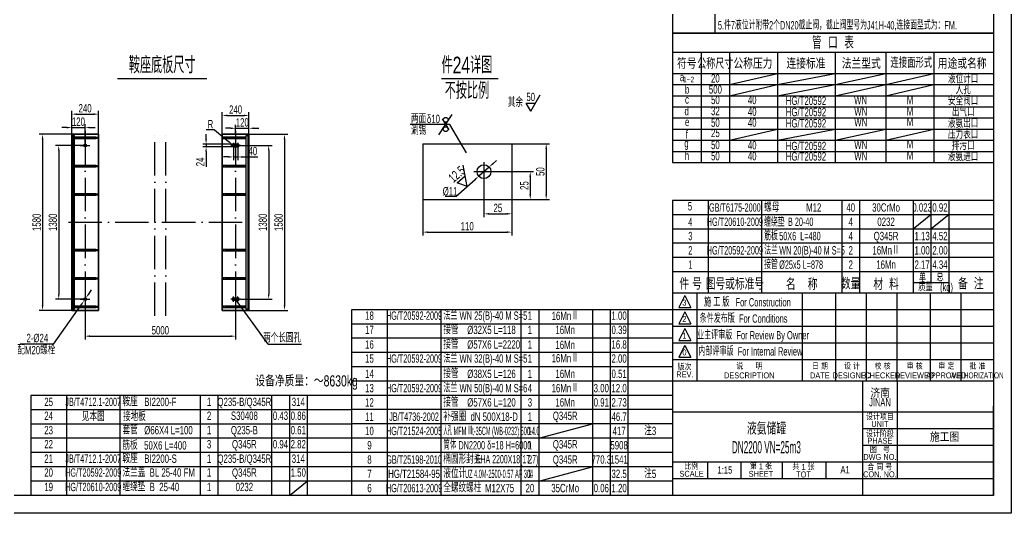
# Model space of a CAD drawing. Extents: x -1062 to 12378, y -236 to 9268.
# Drawn here: x 3479 to 12378, y -236 to 4191 of the extents above; entities that cross this region are included whole.
import ezdxf
from ezdxf.enums import TextEntityAlignment as Align

# ---------------------------------------------------------------- set-up
doc = ezdxf.new("R2010")
doc.units = 0
doc.header["$LTSCALE"] = 15
for name, pattern in [('CENTER', [50.8, 31.75, -6.35, 6.35, -6.35]), ('DASHDOT-M', [36, 30, -3, 0, -3]), ('DASHDOT-S', [14, 10, -2, 0, -2])]:
    doc.linetypes.add(name, pattern=pattern)
doc.layers.get('0').update_dxf_attribs({"linetype": 'CONTINUOUS'})
doc.layers.get('DEFPOINTS').update_dxf_attribs({"linetype": 'CONTINUOUS'})
for name, color, linetype in [('CDR_DWG1', 4, 'CONTINUOUS'), ('CDR_DWG3', 1, 'DASHDOT-M'), ('图框层', 7, 'CONTINUOUS'), ('文字层', 7, 'CONTINUOUS'), ('标注层', 7, 'CONTINUOUS'), ('点划线', 1, 'CENTER'), ('粗实线', 4, 'CONTINUOUS'), ('细实线', 7, 'CONTINUOUS')]:
    doc.layers.add(name, color=color, linetype=linetype)
doc.styles.add('HZ', font='ssimplex.shx', dxfattribs={"width": 0.7, "height": 75, "bigfont": 'HZ.shx'})
doc.dimstyles.get("Standard").update_dxf_attribs({"dimtxt": 2, "dimasz": 3, "dimexe": 2, "dimexo": 2, "dimtad": 1, "dimdec": 4, "dimrnd": 1, "dimdsep": 46, "dimlunit": 6, "dimtxsty": 'Standard', "dimcen": 2.5, "dimadec": 0, "dimazin": 0, "dimtfac": 1, "dimtdec": 4, "dimtmove": 0, "dimatfit": 3, "dimfxl": 0, "dimtolj": 1, "dimtzin": 0, "dimarcsym": 0})

# ---------------------------------------------------------------- blocks, each defined once
blk = doc.blocks.new('*D58')
at = {"color": 0, "lineweight": -2}
for p, q in [((4052.7, 3063.6), (3798.3, 3063.6)), ((3828.3, 3018.6), (3828.3, 1728.6)), ((4052.7, 1683.6), (3798.3, 1683.6))]:
    blk.add_line(p, q, dxfattribs=at)
at = {"color": 0}
for points in [[(3820.8, 3018.6), (3835.8, 3018.6), (3828.3, 3063.6)], [(3820.8, 1728.6), (3835.8, 1728.6), (3828.3, 1683.6)]]:
    blk.add_solid(points, dxfattribs=at)
at = {"layer": 'DEFPOINTS', "color": 0}
for p in [(4052.7, 3063.6), (3828.3, 1683.6), (4052.7, 1683.6)]:
    blk.add_point(p, dxfattribs=at)
at = {"color": 0, "insert": (3775.8, 2373.6), "char_height": 75, "attachment_point": 5, "rotation": 90, "style": 'HZ'}
blk.add_mtext('\\A1;1380', dxfattribs=at)
blk = doc.blocks.new('*D59')
at = {"color": 0, "lineweight": -2}
for p, q in [((3944.7, 3163.6), (3652.8, 3163.6)), ((3682.8, 3118.6), (3682.8, 1628.6)), ((3944.7, 1583.6), (3652.8, 1583.6))]:
    blk.add_line(p, q, dxfattribs=at)
at = {"color": 0}
for points in [[(3675.3, 3118.6), (3690.3, 3118.6), (3682.8, 3163.6)], [(3675.3, 1628.6), (3690.3, 1628.6), (3682.8, 1583.6)]]:
    blk.add_solid(points, dxfattribs=at)
at = {"layer": 'DEFPOINTS', "color": 0}
for p in [(3944.7, 3163.6), (3682.8, 1583.6), (3944.7, 1583.6)]:
    blk.add_point(p, dxfattribs=at)
at = {"color": 0, "insert": (3630.3, 2373.6), "char_height": 75, "attachment_point": 5, "rotation": 90, "style": 'HZ'}
blk.add_mtext('\\A1;1580', dxfattribs=at)
blk = doc.blocks.new('*D60')
at = {"color": 0, "lineweight": -2}
for p, q in [((3899.7, 3223.8), (3854.7, 3223.8)), ((3944.7, 3163.6), (3944.7, 3253.8)), ((3944.7, 3223.8), (4064.7, 3223.8)), ((4064.7, 3063.6), (4064.7, 3253.8)), ((4109.7, 3223.8), (4154.7, 3223.8))]:
    blk.add_line(p, q, dxfattribs=at)
at = {"color": 0}
for points in [[(3899.7, 3231.3), (3899.7, 3216.3), (3944.7, 3223.8)], [(4109.7, 3231.3), (4109.7, 3216.3), (4064.7, 3223.8)]]:
    blk.add_solid(points, dxfattribs=at)
at = {"layer": 'DEFPOINTS', "color": 0}
for p in [(4064.7, 3223.8), (3944.7, 3163.6), (4064.7, 3063.6)]:
    blk.add_point(p, dxfattribs=at)
at = {"color": 0, "insert": (4004.7, 3276.3), "char_height": 75, "attachment_point": 5, "style": 'HZ'}
blk.add_mtext('\\A1;120', dxfattribs=at)
blk = doc.blocks.new('*D61')
at = {"color": 0, "lineweight": -2}
for p, q in [((3944.7, 3163.6), (3944.7, 3374.4)), ((3989.7, 3344.4), (4139.7, 3344.4)), ((4184.7, 3163.6), (4184.7, 3374.4))]:
    blk.add_line(p, q, dxfattribs=at)
at = {"color": 0}
for points in [[(3989.7, 3351.9), (3989.7, 3336.9), (3944.7, 3344.4)], [(4139.7, 3351.9), (4139.7, 3336.9), (4184.7, 3344.4)]]:
    blk.add_solid(points, dxfattribs=at)
at = {"layer": 'DEFPOINTS', "color": 0}
for p in [(4184.7, 3344.4), (3944.7, 3163.6), (4184.7, 3163.6)]:
    blk.add_point(p, dxfattribs=at)
at = {"color": 0, "insert": (4064.7, 3396.9), "char_height": 75, "attachment_point": 5, "style": 'HZ'}
blk.add_mtext('\\A1;240', dxfattribs=at)
blk = doc.blocks.new('*D62')
at = {"color": 0, "lineweight": -2}
for p, q in [((5150.8, 3120.6), (5150.8, 3165.6)), ((5395.7, 3075.6), (5120.8, 3075.6)), ((5395.7, 3051.6), (5120.8, 3051.6)), ((5150.8, 3075.6), (5150.8, 3051.6)), ((5150.8, 3006.6), (5150.8, 2870.3))]:
    blk.add_line(p, q, dxfattribs=at)
at = {"color": 0}
for points in [[(5143.3, 3120.6), (5158.3, 3120.6), (5150.8, 3075.6)], [(5143.3, 3006.6), (5158.3, 3006.6), (5150.8, 3051.6)]]:
    blk.add_solid(points, dxfattribs=at)
at = {"layer": 'DEFPOINTS', "color": 0}
for p in [(5150.8, 3051.6), (5395.7, 3075.6), (5395.7, 3051.6)]:
    blk.add_point(p, dxfattribs=at)
at = {"color": 0, "insert": (5098.3, 2915.9), "char_height": 75, "attachment_point": 5, "rotation": 90, "style": 'HZ'}
blk.add_mtext('\\A1;24', dxfattribs=at)
blk = doc.blocks.new('*D63')
at = {"color": 0, "lineweight": -2}
for p, q in [((5459.7, 3063.6), (5742.7, 3063.6)), ((5712.7, 3018.6), (5712.7, 1728.6)), ((5459.7, 1683.6), (5742.7, 1683.6))]:
    blk.add_line(p, q, dxfattribs=at)
at = {"color": 0}
for points in [[(5705.2, 3018.6), (5720.2, 3018.6), (5712.7, 3063.6)], [(5705.2, 1728.6), (5720.2, 1728.6), (5712.7, 1683.6)]]:
    blk.add_solid(points, dxfattribs=at)
at = {"layer": 'DEFPOINTS', "color": 0}
for p in [(5459.7, 3063.6), (5459.7, 1683.6), (5712.7, 1683.6)]:
    blk.add_point(p, dxfattribs=at)
at = {"color": 0, "insert": (5660.2, 2373.6), "char_height": 75, "attachment_point": 5, "rotation": 90, "style": 'HZ'}
blk.add_mtext('\\A1;1380', dxfattribs=at)
blk = doc.blocks.new('*D64')
at = {"color": 0, "lineweight": -2}
for p, q in [((5535.7, 3163.6), (5884.5, 3163.6)), ((5854.5, 3118.6), (5854.5, 1628.6)), ((5535.7, 1583.6), (5884.5, 1583.6))]:
    blk.add_line(p, q, dxfattribs=at)
at = {"color": 0}
for points in [[(5847, 3118.6), (5862, 3118.6), (5854.5, 3163.6)], [(5847, 1628.6), (5862, 1628.6), (5854.5, 1583.6)]]:
    blk.add_solid(points, dxfattribs=at)
at = {"layer": 'DEFPOINTS', "color": 0}
for p in [(5535.7, 3163.6), (5535.7, 1583.6), (5854.5, 1583.6)]:
    blk.add_point(p, dxfattribs=at)
at = {"color": 0, "insert": (5802, 2373.6), "char_height": 75, "attachment_point": 5, "rotation": 90, "style": 'HZ'}
blk.add_mtext('\\A1;1580', dxfattribs=at)
blk = doc.blocks.new('*D65')
at = {"color": 0, "lineweight": -2}
for p, q in [((4064.7, 1683.6), (4064.7, 1321.9)), ((5415.7, 1683.6), (5415.7, 1321.9)), ((4109.7, 1351.9), (5370.7, 1351.9))]:
    blk.add_line(p, q, dxfattribs=at)
at = {"color": 0}
for points in [[(4109.7, 1359.4), (4109.7, 1344.4), (4064.7, 1351.9)], [(5370.7, 1359.4), (5370.7, 1344.4), (5415.7, 1351.9)]]:
    blk.add_solid(points, dxfattribs=at)
at = {"layer": 'DEFPOINTS', "color": 0}
for p in [(4064.7, 1683.6), (5415.7, 1683.6), (5415.7, 1351.9)]:
    blk.add_point(p, dxfattribs=at)
at = {"color": 0, "insert": (4740.2, 1404.4), "char_height": 75, "attachment_point": 5, "style": 'HZ'}
blk.add_mtext('\\A1;5000', dxfattribs=at)
blk = doc.blocks.new('*D66')
at = {"color": 0, "lineweight": -2}
for p, q in [((5395.7, 3039.6), (5395.7, 2930.1)), ((5435.7, 3039.6), (5435.7, 2930.1)), ((5350.7, 2960.1), (5305.7, 2960.1)), ((5395.7, 2960.1), (5435.7, 2960.1)), ((5480.7, 2960.1), (5615.2, 2960.1))]:
    blk.add_line(p, q, dxfattribs=at)
at = {"color": 0}
for points in [[(5350.7, 2967.6), (5350.7, 2952.6), (5395.7, 2960.1)], [(5480.7, 2967.6), (5480.7, 2952.6), (5435.7, 2960.1)]]:
    blk.add_solid(points, dxfattribs=at)
at = {"layer": 'DEFPOINTS', "color": 0}
for p in [(5395.7, 3039.6), (5435.7, 3039.6), (5435.7, 2960.1)]:
    blk.add_point(p, dxfattribs=at)
at = {"color": 0, "insert": (5570.4, 3012.6), "char_height": 75, "attachment_point": 5, "style": 'HZ'}
blk.add_mtext('\\A1;40', dxfattribs=at)
blk = doc.blocks.new('*D67')
at = {"color": 0, "lineweight": -2}
for p, q in [((5370.7, 3217.4), (5325.7, 3217.4)), ((5415.7, 3163.6), (5415.7, 3247.4)), ((5415.7, 3217.4), (5535.7, 3217.4)), ((5535.7, 3163.6), (5535.7, 3247.4)), ((5580.7, 3217.4), (5625.7, 3217.4))]:
    blk.add_line(p, q, dxfattribs=at)
at = {"color": 0}
for points in [[(5370.7, 3224.9), (5370.7, 3209.9), (5415.7, 3217.4)], [(5580.7, 3224.9), (5580.7, 3209.9), (5535.7, 3217.4)]]:
    blk.add_solid(points, dxfattribs=at)
at = {"layer": 'DEFPOINTS', "color": 0}
for p in [(5535.7, 3217.4), (5415.7, 3163.6), (5535.7, 3163.6)]:
    blk.add_point(p, dxfattribs=at)
at = {"color": 0, "insert": (5475.7, 3269.9), "char_height": 75, "attachment_point": 5, "style": 'HZ'}
blk.add_mtext('\\A1;120', dxfattribs=at)
blk = doc.blocks.new('*D68')
at = {"color": 0, "lineweight": -2}
for p, q in [((5295.7, 3163.6), (5295.7, 3362.5)), ((5340.7, 3332.5), (5490.7, 3332.5)), ((5535.7, 3163.6), (5535.7, 3362.5))]:
    blk.add_line(p, q, dxfattribs=at)
at = {"color": 0}
for points in [[(5340.7, 3340), (5340.7, 3325), (5295.7, 3332.5)], [(5490.7, 3340), (5490.7, 3325), (5535.7, 3332.5)]]:
    blk.add_solid(points, dxfattribs=at)
at = {"layer": 'DEFPOINTS', "color": 0}
for p in [(5535.7, 3332.5), (5295.7, 3163.6), (5535.7, 3163.6)]:
    blk.add_point(p, dxfattribs=at)
at = {"color": 0, "insert": (5415.7, 3385), "char_height": 75, "attachment_point": 5, "style": 'HZ'}
blk.add_mtext('\\A1;240', dxfattribs=at)
blk = doc.blocks.new('*D69')
at = {"color": 0, "lineweight": -2}
for p, q in [((7645.1, 2747.5), (7645.1, 2419.9)), ((7895.1, 2578.5), (7895.1, 2419.9)), ((7690.1, 2449.9), (7850.1, 2449.9))]:
    blk.add_line(p, q, dxfattribs=at)
at = {"color": 0}
for points in [[(7690.1, 2457.4), (7690.1, 2442.4), (7645.1, 2449.9)], [(7850.1, 2457.4), (7850.1, 2442.4), (7895.1, 2449.9)]]:
    blk.add_solid(points, dxfattribs=at)
at = {"layer": 'DEFPOINTS', "color": 0}
for p in [(7645.1, 2747.5), (7895.1, 2578.5), (7895.1, 2449.9)]:
    blk.add_point(p, dxfattribs=at)
at = {"color": 0, "insert": (7770.1, 2502.4), "char_height": 75, "attachment_point": 5, "style": 'HZ'}
blk.add_mtext('\\A1;25', dxfattribs=at)
blk = doc.blocks.new('*D70')
at = {"color": 0, "lineweight": -2}
for p, q in [((7737.4, 2828.5), (8090.4, 2828.5)), ((8060.4, 2783.5), (8060.4, 2623.5)), ((7895.1, 2578.5), (8090.4, 2578.5))]:
    blk.add_line(p, q, dxfattribs=at)
at = {"color": 0}
for points in [[(8052.9, 2783.5), (8067.9, 2783.5), (8060.4, 2828.5)], [(8052.9, 2623.5), (8067.9, 2623.5), (8060.4, 2578.5)]]:
    blk.add_solid(points, dxfattribs=at)
at = {"layer": 'DEFPOINTS', "color": 0}
for p in [(7737.4, 2828.5), (7895.1, 2578.5), (8060.4, 2578.5)]:
    blk.add_point(p, dxfattribs=at)
at = {"color": 0, "insert": (8007.9, 2703.5), "char_height": 75, "attachment_point": 5, "rotation": 90, "style": 'HZ'}
blk.add_mtext('\\A1;25', dxfattribs=at)
blk = doc.blocks.new('*D71')
at = {"color": 0, "lineweight": -2}
for p, q in [((7895.1, 3078.5), (8233.9, 3078.5)), ((8203.9, 3033.5), (8203.9, 2623.5)), ((7895.1, 2578.5), (8233.9, 2578.5))]:
    blk.add_line(p, q, dxfattribs=at)
at = {"color": 0}
for points in [[(8196.4, 3033.5), (8211.4, 3033.5), (8203.9, 3078.5)], [(8196.4, 2623.5), (8211.4, 2623.5), (8203.9, 2578.5)]]:
    blk.add_solid(points, dxfattribs=at)
at = {"layer": 'DEFPOINTS', "color": 0}
for p in [(7895.1, 3078.5), (7895.1, 2578.5), (8203.9, 2578.5)]:
    blk.add_point(p, dxfattribs=at)
at = {"color": 0, "insert": (8151.4, 2828.5), "char_height": 75, "attachment_point": 5, "rotation": 90, "style": 'HZ'}
blk.add_mtext('\\A1;50', dxfattribs=at)
blk = doc.blocks.new('*D72')
at = {"color": 0, "lineweight": -2}
for p, q in [((7095.1, 2578.5), (7095.1, 2255.5)), ((7895.1, 2578.5), (7895.1, 2255.5)), ((7140.1, 2285.5), (7850.1, 2285.5))]:
    blk.add_line(p, q, dxfattribs=at)
at = {"color": 0}
for points in [[(7140.1, 2293), (7140.1, 2278), (7095.1, 2285.5)], [(7850.1, 2293), (7850.1, 2278), (7895.1, 2285.5)]]:
    blk.add_solid(points, dxfattribs=at)
at = {"layer": 'DEFPOINTS', "color": 0}
for p in [(7095.1, 2578.5), (7895.1, 2578.5), (7895.1, 2285.5)]:
    blk.add_point(p, dxfattribs=at)
at = {"color": 0, "insert": (7495.1, 2338), "char_height": 75, "attachment_point": 5, "style": 'HZ'}
blk.add_mtext('\\A1;110', dxfattribs=at)
blk = doc.blocks.new('粗糙度符号')
at = {"layer": '点划线', "color": 7, "linetype": 'Continuous'}
for p, q in [((0, 0), (5.77, 10)), ((0, 0), (-2.88, 4.98)), ((-2.88, 4.98), (2.88, 4.98))]:
    blk.add_line(p, q, dxfattribs=at)

msp = doc.modelspace()

# ---------------------------------------------------------------- linework, layer by layer
for p, q in [((4356.6, 3663.6), (5156.6, 3663.6)), ((7263.1, 3663.6), (7773, 3663.6)), ((9849.5, 3610), (10279, 3710)), ((10279, 3610), (10798.4, 3710)), ((10798.4, 3610), (11251.1, 3710)), ((11251.1, 3610), (11684, 3710)), ((9849.5, 3510), (10279, 3610)), ((10279, 3510), (10798.4, 3610)), ((10798.4, 3510), (11251.1, 3610)), ((11251.1, 3510), (11684, 3610)), ((7241.2, 3158.7), (7358.3, 3341.5)), ((7271.2, 3301.8), (7331, 3202.4)), ((5225.1, 3204.5), (5150.5, 3204.5)), ((5225.1, 3204.5), (5351.7, 3099.9)), ((7337.5, 3251.5), (6982.4, 3251.5)), ((7488, 2997.2), (7337.5, 3251.5)), ((9849.5, 3110), (10279, 3210)), ((10279, 3110), (10798.4, 3210)), ((10798.4, 3110), (11251.1, 3210)), ((11251.1, 3110), (11684, 3210)), ((5395.7, 3063.6), (5386.4, 3071.2)), ((7691.7, 2869.8), (7598.5, 2787.3)), ((7725.4, 2899.6), (7759.1, 2929.4)), ((7391.6, 2604.2), (7564.8, 2757.5)), ((7391.6, 2604.2), (7295.7, 2604.2)), ((11657.5, 2441.5), (11497.5, 2313.4)), ((11817.5, 2441.5), (11657.5, 2313.4)), ((4071.6, 1693.4), (4057.8, 1673.7)), ((4097.3, 1730.3), (4123.1, 1767.2)), ((9447.8, 1716.9), (9394.4, 1610.2)), ((9447.8, 1716.9), (9501.1, 1610.2)), ((3782.3, 1279.5), (4032, 1636.8)), ((5708.4, 1279.5), (5415.7, 1683.6)), ((9394.4, 1610.2), (9501.1, 1610.2)), ((9447.8, 1569.7), (9394.4, 1463.1)), ((9447.8, 1569.7), (9501.1, 1463.1)), ((9394.4, 1463.1), (9501.1, 1463.1)), ((9447.8, 1419.4), (9394.4, 1312.7)), ((9447.8, 1419.4), (9501.1, 1312.7)), ((3782.3, 1279.5), (3482.3, 1279.5)), ((5708.4, 1279.5), (6008.4, 1279.5)), ((9394.4, 1312.7), (9501.1, 1312.7)), ((9447.8, 1269.5), (9394.4, 1162.8)), ((9447.8, 1269.5), (9501.1, 1162.8)), ((9394.4, 1162.8), (9501.1, 1162.8)), ((8137.7, 436.2), (8618.2, 564.3)), ((8137.5, 51.7), (8617.5, 179.9)), ((5898.3, -76.4), (6057.5, 51.6))]:
    msp.add_line(p, q)
msp.add_lwpolyline([(-1062.5, -236.4), (-1062.5, 9267.6), (12377.5, 9267.6), (12377.5, -236.4)], close=True)
at = {"color": 4}
msp.add_lwpolyline([(-662.5, -76.4), (-662.5, 9107.6), (12217.5, 9107.6), (12217.5, -76.4)], close=True, dxfattribs=at)
for centre in [(7301.2, 3293.6), (7301.2, 3209.4)]:
    msp.add_circle(centre, 21.8)
for points in [[(5356.5, 3105.7), (5347, 3094.1), (5386.4, 3071.2)], [(7720.4, 2905.2), (7730.4, 2894), (7691.7, 2869.8)], [(7559.8, 2763.1), (7569.8, 2751.9), (7598.5, 2787.3)], [(4091.2, 1734.6), (4103.5, 1726), (4071.6, 1693.4)], [(4025.9, 1641.1), (4038.2, 1632.5), (4057.8, 1673.7)]]:
    msp.add_solid(points)
at = {"layer": 'CDR_DWG1'}
for p, q in [((4184.7, 3163.6), (3944.7, 3163.6)), ((3944.7, 3163.6), (4184.7, 3163.6)), ((3944.7, 3163.6), (3944.7, 1583.6)), ((3944.7, 1583.6), (3944.7, 3163.6)), ((3968.7, 3153.6), (3954.7, 3153.6)), ((3954.7, 3153.6), (3954.7, 1593.6)), ((3968.7, 1593.6), (3968.7, 3153.6)), ((3968.7, 3138.6), (4176.7, 3138.6)), ((4160.7, 3138.6), (3968.7, 3138.6)), ((4176.7, 3126.6), (3968.7, 3126.6)), ((3968.7, 3126.6), (4160.7, 3126.6)), ((4176.7, 3138.6), (4176.7, 3126.6)), ((4184.7, 1583.6), (4184.7, 3163.6)), ((4184.7, 3163.6), (4184.7, 1583.6)), ((5295.7, 3163.6), (5295.7, 1583.6)), ((5295.7, 1583.6), (5295.7, 3163.6)), ((5535.7, 3163.6), (5295.7, 3163.6)), ((5295.7, 3163.6), (5535.7, 3163.6)), ((5511.7, 3138.6), (5303.7, 3138.6)), ((5303.7, 3138.6), (5303.7, 3126.6)), ((5303.7, 3126.6), (5511.7, 3126.6)), ((5319.7, 3138.6), (5511.7, 3138.6)), ((5511.7, 3126.6), (5319.7, 3126.6)), ((5511.7, 1593.6), (5511.7, 3153.6)), ((5511.7, 3153.6), (5525.7, 3153.6)), ((5525.7, 3153.6), (5525.7, 1593.6)), ((5535.7, 1583.6), (5535.7, 3163.6)), ((5535.7, 3163.6), (5535.7, 1583.6)), ((5435.7, 3075.6), (5395.7, 3075.6)), ((5395.7, 3051.6), (5435.7, 3051.6)), ((7095.1, 3078.5), (7095.1, 2578.5)), ((7095.1, 3078.5), (7895.1, 3078.5)), ((7895.1, 3078.5), (7895.1, 2578.5)), ((3968.7, 2883.6), (4176.7, 2883.6)), ((4160.7, 2883.6), (3968.7, 2883.6)), ((4176.7, 2871.6), (3968.7, 2871.6)), ((3968.7, 2871.6), (4160.7, 2871.6)), ((4176.7, 2883.6), (4176.7, 2871.6)), ((5511.7, 2883.6), (5303.7, 2883.6)), ((5303.7, 2883.6), (5303.7, 2871.6)), ((5303.7, 2871.6), (5511.7, 2871.6)), ((5319.7, 2883.6), (5511.7, 2883.6)), ((5511.7, 2871.6), (5319.7, 2871.6)), ((3968.7, 2628.6), (4176.7, 2628.6)), ((4160.7, 2628.6), (3968.7, 2628.6)), ((4176.7, 2616.6), (3968.7, 2616.6)), ((3968.7, 2616.6), (4160.7, 2616.6)), ((4176.7, 2628.6), (4176.7, 2616.6)), ((5511.7, 2628.6), (5303.7, 2628.6)), ((5303.7, 2628.6), (5303.7, 2616.6)), ((5303.7, 2616.6), (5511.7, 2616.6)), ((5319.7, 2628.6), (5511.7, 2628.6)), ((5511.7, 2616.6), (5319.7, 2616.6)), ((7095.1, 2578.5), (7895.1, 2578.5)), ((3968.7, 2130.6), (4176.7, 2130.6)), ((4160.7, 2130.6), (3968.7, 2130.6)), ((4176.7, 2118.6), (3968.7, 2118.6)), ((3968.7, 2118.6), (4160.7, 2118.6)), ((4176.7, 2130.6), (4176.7, 2118.6)), ((5511.7, 2130.6), (5303.7, 2130.6)), ((5303.7, 2130.6), (5303.7, 2118.6)), ((5303.7, 2118.6), (5511.7, 2118.6)), ((5319.7, 2130.6), (5511.7, 2130.6)), ((5511.7, 2118.6), (5319.7, 2118.6)), ((3968.7, 1875.6), (4176.7, 1875.6)), ((4160.7, 1875.6), (3968.7, 1875.6)), ((4176.7, 1875.6), (4176.7, 1863.6)), ((5511.7, 1875.6), (5303.7, 1875.6)), ((5303.7, 1875.6), (5303.7, 1863.6)), ((5319.7, 1875.6), (5511.7, 1875.6)), ((4176.7, 1863.6), (3968.7, 1863.6)), ((3968.7, 1863.6), (4160.7, 1863.6)), ((5303.7, 1863.6), (5511.7, 1863.6)), ((5511.7, 1863.6), (5319.7, 1863.6)), ((5395.7, 1695.6), (5435.7, 1695.6)), ((3968.7, 1620.6), (4176.7, 1620.6)), ((4160.7, 1620.6), (3968.7, 1620.6)), ((4176.7, 1608.6), (3968.7, 1608.6)), ((3968.7, 1608.6), (4160.7, 1608.6)), ((4176.7, 1620.6), (4176.7, 1608.6)), ((5511.7, 1620.6), (5303.7, 1620.6)), ((5303.7, 1620.6), (5303.7, 1608.6)), ((5303.7, 1608.6), (5511.7, 1608.6)), ((5319.7, 1620.6), (5511.7, 1620.6)), ((5511.7, 1608.6), (5319.7, 1608.6)), ((5435.7, 1671.6), (5395.7, 1671.6)), ((3944.7, 1583.6), (4184.7, 1583.6)), ((4184.7, 1583.6), (3944.7, 1583.6)), ((3954.7, 1593.6), (3968.7, 1593.6)), ((5295.7, 1583.6), (5535.7, 1583.6)), ((5535.7, 1583.6), (5295.7, 1583.6)), ((5525.7, 1593.6), (5511.7, 1593.6))]:
    msp.add_line(p, q, dxfattribs=at)
for centre, radius in [((4064.7, 3063.6), 12), ((7645.1, 2828.5), 62.2), ((4064.7, 1683.6), 12)]:
    msp.add_circle(centre, radius, dxfattribs=at)
for centre, start, end in [((5395.7, 3063.6), 90, 270), ((5435.7, 3063.6), 270, 90), ((5395.7, 1683.6), 90, 270), ((5435.7, 1683.6), 270, 90)]:
    msp.add_arc(centre, 12, start, end, dxfattribs=at)
at = {"layer": 'CDR_DWG3', "linetype": 'DASHDOT-S', "ltscale": 2}
for p, q in [((4690.2, 1533.6), (4690.2, 3213.6)), ((4790.2, 1533.6), (4790.2, 3213.6)), ((4064.7, 3193.6), (4064.7, 1553.6)), ((5415.7, 3193.6), (5415.7, 1553.6)), ((4020.7, 3063.6), (4108.7, 3063.6)), ((5439.7, 3063.6), (5391.7, 3063.6)), ((5395.7, 3087.6), (5395.7, 3039.6)), ((5435.7, 3087.6), (5435.7, 3039.6)), ((7645.1, 2912.1), (7645.1, 2747.5)), ((7554.4, 2828.5), (7737.4, 2828.5)), ((3914.7, 2373.6), (5576, 2373.6)), ((5395.7, 1659.6), (5395.7, 1707.6)), ((5435.7, 1659.6), (5435.7, 1707.6))]:
    msp.add_line(p, q, dxfattribs=at)
at = {"layer": 'CDR_DWG3', "linetype": 'DASHDOT-S'}
for p, q in [((4040.7, 3063.6), (4088.7, 3063.6)), ((5371.7, 3063.6), (5459.7, 3063.6)), ((5459.7, 3063.6), (5371.7, 3063.6)), ((5391.7, 3063.6), (5439.7, 3063.6)), ((4040.7, 1683.6), (4088.7, 1683.6)), ((5459.7, 1683.6), (5371.7, 1683.6))]:
    msp.add_line(p, q, dxfattribs=at)
at = {"layer": 'CDR_DWG3', "linetype": 'DASHDOT-S', "ltscale": 5}
for p, q in [((4020.7, 1683.6), (4108.7, 1683.6)), ((5439.7, 1683.6), (5391.7, 1683.6))]:
    msp.add_line(p, q, dxfattribs=at)
at = {"layer": '图框层'}
for p, q in [((12217.5, 4071.4), (9337.5, 4071.4)), ((9337.5, 3710), (12217.5, 3710)), ((9337.5, 3610), (12217.5, 3610)), ((9337.5, 3510), (12217.5, 3510)), ((9337.5, 3410), (12217.5, 3410)), ((9337.5, 3310), (12217.5, 3310)), ((9337.5, 3210), (12217.5, 3210)), ((9337.5, 3110), (12217.5, 3110)), ((9337.5, 3010), (12217.5, 3010)), ((12217.5, 2185.2), (9337.5, 2185.2)), ((12217.5, 1587.6), (9337.5, 1587.6)), ((12217.5, 1438.3), (9337.5, 1438.3)), ((12217.5, 1288.9), (9337.5, 1288.9)), ((12217.5, 1139.6), (9337.5, 1139.6)), ((6457.5, 691.6), (3577.5, 691.6)), ((12217.5, 670.3), (9337.5, 670.3)), ((12217.5, 670.3), (11257.5, 670.3)), ((6457.5, 563.6), (3577.5, 563.6)), ((12217.5, 520.9), (11044.2, 520.9)), ((6457.5, 435.6), (3577.5, 435.6)), ((12217.5, 371.6), (11044.2, 371.6)), ((6457.5, 307.6), (3577.5, 307.6)), ((6457.5, 179.6), (3577.5, 179.6)), ((12217.5, 222.3), (9337.5, 222.3)), ((6457.5, 51.6), (3577.5, 51.6)), ((12217.5, 72.9), (9337.5, 72.9))]:
    msp.add_line(p, q, dxfattribs=at)
at = {"layer": '粗实线'}
for p, q in [((9337.5, 9107.6), (9337.5, 2910)), ((9718.4, 5309.6), (9718.4, 4071.4)), ((9337.5, 4071.4), (12217.5, 4071.4)), ((9337.5, 4071.4), (12217.5, 4071.4)), ((12217.5, 4071.4), (12217.5, 3902)), ((9337.5, 3902), (12217.5, 3902)), ((9593.5, 3902), (9593.5, 2910)), ((9849.5, 3902), (9849.5, 2910)), ((10279, 3902), (10279, 2910)), ((10798.4, 3902), (10798.4, 2910)), ((11251.1, 3902), (11251.1, 2910)), ((11684, 3902), (11684, 2910)), ((12217.5, 3902), (12217.5, 3710)), ((12217.5, 3710), (12217.5, 3582)), ((12217.5, 3582), (12217.5, 3454)), ((12217.5, 3454), (12217.5, 3326)), ((12217.5, 3326), (12217.5, 3198)), ((12217.5, 3198), (12217.5, 3070)), ((9337.5, 2910), (12217.5, 2910)), ((9337.5, 2569.6), (9337.5, -76.4)), ((12217.5, 2569.6), (9337.5, 2569.6)), ((9657.5, 2569.6), (9657.5, 1736.9)), ((10137.5, 2569.6), (10137.5, 1736.9)), ((10857.5, 2569.6), (10857.5, 1736.9)), ((11017.5, 2569.6), (11017.5, 1736.9)), ((11497.5, 2569.6), (11497.5, 1736.9)), ((11657.5, 2569.6), (11657.5, 1832.9)), ((11817.5, 2569.6), (11817.5, 1736.9)), ((12217.5, 2569.6), (12217.5, 2441.5)), ((12217.5, 2441.5), (12217.5, 2313.4)), ((12217.5, 2313.4), (12217.5, 2185.2)), ((12217.5, 2185.2), (12217.5, 2057.1)), ((12217.5, 2057.1), (12217.5, 1928.9)), ((12217.5, 1736.9), (9337.5, 1736.9)), ((9556.7, 1736.9), (9556.7, 947.6)), ((10505.5, 947.6), (10505.5, 1736.9)), ((10804.7, 947.6), (10804.7, 1736.9)), ((11078.7, 947.6), (11078.7, 1736.9)), ((11354.6, 947.6), (11354.6, 1736.9)), ((11653.9, 947.6), (11653.9, 1736.9)), ((11927.8, 947.6), (11927.8, 1736.9)), ((6457.5, 1588.9), (6457.5, -76.4)), ((9337.5, 1588.9), (6457.5, 1588.9)), ((6777.5, 1588.9), (6777.5, -76.4)), ((7257.5, 1588.9), (7257.5, -76.4)), ((7977.5, 1588.9), (7977.5, -76.4)), ((8137.7, 1588.9), (8137.7, -76.4)), ((8618.2, 1588.9), (8618.2, -76.4)), ((8778.3, 1588.9), (8778.3, -76.4)), ((8937.5, 1588.9), (8937.5, -76.4)), ((9337.5, 1076.9), (9337.5, 948.7)), ((9337.5, 948.7), (9337.5, 820.6)), ((12217.5, 947.6), (9337.5, 947.6)), ((11044.2, 947.6), (11044.2, -76.4)), ((11354.6, 947.6), (11354.6, 72.9)), ((3577.5, 819.6), (3577.5, -76.4)), ((6457.5, 819.6), (3577.5, 819.6)), ((3897.5, 819.6), (3897.5, -76.4)), ((4377.5, 819.6), (4377.5, -76.4)), ((5097.5, 819.6), (5097.5, -76.4)), ((5257.7, 819.6), (5257.7, -76.4)), ((5738.2, 819.6), (5738.2, -76.4)), ((5898.3, 819.6), (5898.3, -76.4)), ((6057.5, 819.6), (6057.5, -76.4)), ((9337.5, 820.6), (9337.5, 692.5)), ((12217.5, -76.4), (12217.5, 723.6)), ((9337.5, 692.5), (9337.5, 564.3)), ((9337.5, 564.3), (9337.5, 436.2)), ((9337.5, 436.2), (9337.5, 308)), ((9337.5, 308), (9337.5, 179.9)), ((9337.5, 179.9), (9337.5, 51.7)), ((9652.2, 222.3), (9652.2, 72.9)), ((9949.7, 222.3), (9949.7, 72.9)), ((10321.6, 222.3), (10321.6, 72.9)), ((10714.2, 222.3), (10714.2, 72.9)), ((9337.5, 51.7), (9337.5, -76.4)), ((12217.5, -76.4), (9337.5, -76.4))]:
    msp.add_line(p, q, dxfattribs=at)
at = {"layer": '粗实线', "ltscale": 7}
msp.add_line((12217.5, 1928.9), (12217.5, 1736.9), dxfattribs=at)
at = {"layer": '细实线'}
for p, q in [((12217.5, 2441.4), (9337.5, 2441.4)), ((12217.5, 2313.4), (9337.5, 2313.4)), ((12217.5, 2057.1), (9337.5, 2057.1)), ((12217.5, 1928.9), (9337.5, 1928.9)), ((11497.5, 1832.9), (11817.5, 1832.9)), ((9337.5, 1460.9), (6457.5, 1460.9)), ((9337.5, 1332.9), (6457.5, 1332.9)), ((9337.5, 1204.9), (6457.5, 1204.9)), ((9337.5, 1076.9), (6457.5, 1076.9)), ((9337.5, 948.7), (6457.5, 948.7)), ((9337.5, 820.6), (6457.5, 820.6)), ((9337.5, 692.5), (6457.5, 692.5)), ((9337.5, 564.3), (6457.5, 564.3)), ((9337.5, 436.2), (6457.5, 436.2)), ((9337.5, 308), (6457.5, 308)), ((9337.5, 179.9), (6457.5, 179.9)), ((9337.5, 51.7), (6457.5, 51.7))]:
    msp.add_line(p, q, dxfattribs=at)

# ---------------------------------------------------------------- block references
at = {"layer": '标注层', "xscale": 14.75805643768522, "yscale": 14.75805643768522, "zscale": 14.75805643768522}
msp.add_blockref('粗糙度符号', (8065.2, 3370.8), dxfattribs=at)
at = {"layer": '标注层', "xscale": 16.70035489204805, "yscale": 16.70035489204805, "zscale": 16.70035489204805, "rotation": 41.04112115370226}
msp.add_blockref('粗糙度符号', (7495.4, 2696.1), dxfattribs=at)

# ---------------------------------------------------------------- texts
at = {"attachment_point": 5, "style": 'HZ'}
for s, insert, char_height in [('鞍座底板尺寸', (4756.6, 3785.5), 150), ('件24详图', (7492.5, 3785.5), 150), ('a', (9422.8, 3677.3), 75), ('1~2', (9482.2, 3654.9), 50), ('20', (9722.4, 3665.2), 75), ('液位计口', (11946.7, 3659.5), 75), ('不按比例', (7492.5, 3555.9), 150), ('500', (9722.4, 3565.4), 75), ('人孔', (11946.7, 3560.7), 75), ('其余', (7927.3, 3447.3), 75), ('50', (9722.4, 3471.3), 75), ('40', (10052.7, 3471.3), 75), ('HG/T20592', (10535.6, 3464.1), 75), ('WN', (11025.8, 3470.3), 75), ('M', (11469.4, 3470.3), 75), ('安全阀口', (11946.7, 3461.5), 75), ('32', (9722.4, 3371.5), 75), ('40', (10052.7, 3366.2), 75), ('HG/T20592', (10535.6, 3363), 75), ('WN', (11027.5, 3368.6), 75), ('M', (11469.4, 3369), 75), ('出气口', (11946.7, 3362.3), 75), ('两面', (7058.5, 3301), 75), ('δ10', (7191.6, 3301), 75), ('50', (9722.4, 3267.9), 75), ('40', (10052.7, 3268.3), 75), ('HG/T20592', (10535.6, 3261.9), 75), ('WN', (11027.5, 3272.6), 75), ('M', (11469.4, 3276.1), 75), ('液氨出口', (11946.7, 3260), 75), ('R', (5189.6, 3254.5), 75), ('涮锡', (7058.5, 3196.8), 75), ('25', (9722.4, 3175.4), 75), ('压力表口', (11946.7, 3160.8), 75), ('50', (9722.4, 3067.5), 75), ('40', (10052.7, 3064.8), 75), ('HG/T20592', (10535.6, 3058.2), 75), ('WN', (11027.5, 3069.4), 75), ('M', (11469.4, 3074.5), 75), ('排污口', (11946.7, 3060), 75), ('50', (9722.4, 2967.2), 75), ('40', (10052.7, 2967), 75), ('HG/T20592', (10535.6, 2964.4), 75), ('WN', (11027.5, 2968.4), 75), ('M', (11469.4, 2973.2), 75), ('液氨进口', (11946.7, 2960.5), 75), ('%%c11', (7341, 2651.2), 75), ('2-%%c24', (3636, 1333.9), 75), ('两个长圆孔', (5832.9, 1333.9), 75), ('配M20螺栓', (3626.9, 1226), 75)]:
    msp.add_mtext(s, dxfattribs=dict(at, insert=insert, char_height=char_height))
at = {"layer": '图框层', "style": 'HZ', "width": 0.63}
msp.add_text('5.件7液位计附带2个DN20截止阀，截止阀型号为J41H-40,连接面型式为：FM.', height=75, dxfattribs=at).set_placement((9745.4, 4104.3))
at = {"layer": '图框层', "style": 'HZ'}
for s, height, width, p in [('管  口  表', 112, 0.7, (10777.5, 3930.3)), ('符号', 96, 0.7, (9465.5, 3751)), ('公称尺寸', 96, 0.65, (9721.5, 3751)), ('公称压力', 96, 0.7, (10059.5, 3751)), ('连接标准', 96, 0.7, (10535.1, 3751)), ('法兰型式', 96, 0.7, (11032, 3751)), ('连接面形式', 96, 0.6, (11481, 3759.6)), ('用途或名称', 96, 0.7, (11937.9, 3751)), ('b', 75, 0.7, (9468.6, 3528.3)), ('c', 75, 0.7, (9467.4, 3438.9)), ('d', 75, 0.7, (9464.4, 3333.1)), ('e', 75, 0.7, (9468.8, 3236.9)), ('f', 75, 0.7, (9466.2, 3124.6)), ('g', 75, 0.7, (9463.3, 3045.8)), ('h', 75, 0.7, (9467.2, 2933.8)), ('施 工 版   For Construction', 74.667, 0.65, (10010, 1618.8)), ('3', 53.3, 0.9, (9444.8, 1626.6)), ('2', 53.3, 0.9, (9444.8, 1479.5)), ('条件发布版  For Conditions', 74.667, 0.65, (9975.3, 1472.6)), ('1', 53.3, 0.9, (9444.8, 1329.1)), ('业主评审版  For Review By Owner', 74.667, 0.65, (10060.6, 1323.2)), ('内部评审版  For Internal Review', 74.667, 0.65, (10037.2, 1178.1)), ('0', 53.3, 0.9, (9444.8, 1179.2)), ('版次', 53.33, 0.9, (9446, 1046.8)), ('说      明', 53.33, 0.9, (10028, 1053.6)), ('日 期', 53.33, 0.9, (10661.7, 1053.6)), ('设 计', 53.33, 0.9, (10949, 1053.6)), ('校 核', 53.33, 0.9, (11222.9, 1053.6)), ('审 核', 53.33, 0.9, (11511.3, 1053.6)), ('审 定', 53.33, 0.9, (11796, 1053.6)), ('批 准', 53.33, 0.9, (12075, 1053.6)), ('REV.', 53.33, 0.9, (9448.6, 982.1)), ('DESCRIPTION', 53.333, 0.9, (10026.6, 973.2)), ('DATE', 53.33, 0.9, (10660.3, 973.2)), ('DESIGNED', 53.33, 0.9, (10947.5, 973.2)), ('CHECKED', 53.33, 0.9, (11221.4, 973.2)), ('REVIEWED', 53.33, 0.9, (11509.8, 973.2)), ('APPROVED', 53.33, 0.8, (11794.6, 973.2)), ('AUTHORIZATION', 53.333, 0.65, (12073.5, 973.2)), ('济南', 74.67, 0.9, (11201.6, 798.5)), ('JINAN', 74.67, 0.65, (11200, 722.2)), ('设计项目', 53.33, 0.9, (11199.2, 599.4)), ('UNIT', 53.33, 0.9, (11199.2, 537.1)), ('设计阶段', 53.33, 0.9, (11199.2, 447.5)), ('施工图', 74.67, 0.9, (11779.6, 405.1)), ('PHASE', 53.33, 0.9, (11199.2, 386.4)), ('图   号', 53.33, 0.9, (11199.2, 304.5)), ('DWG NO.', 53.33, 0.9, (11199.2, 242.2)), ('比例', 53.33, 0.9, (9506.1, 154.9)), ('1:15', 64, 0.8, (9808.3, 118.8)), ('第 1 张', 53.33, 0.9, (10131.5, 156.6)), ('共 1 张', 53.33, 0.9, (10513.2, 151.1)), ('A1', 64, 0.8, (10886.8, 121.5)), ('合 同 号', 53.33, 0.9, (11198, 148.6)), ('SCALE', 53.33, 0.9, (9508.7, 90.1)), ('SHEET', 53.33, 0.9, (10131.5, 89.7)), ('TOT', 53.33, 0.9, (10513.2, 84.2)), ('CON. NO.', 53.33, 0.9, (11199.2, 85.6))]:
    msp.add_text(s, height=height, dxfattribs=dict(at, width=width)).set_placement(p, align=Align.CENTER)
for s, width, p in [('5', 0.7, (9494, 2517.8)), ('GB/T6175-2000', 0.63, (9897.5, 2506.7)), ('40', 0.7, (10937.6, 2506.7)), ('30CrMo', 0.7, (11254.4, 2506.7)), ('0.023', 0.7, (11578.3, 2506.7)), ('0.92', 0.7, (11738.3, 2506.7)), ('4', 0.63, (9497.5, 2378.6)), ('HG/T20610-2009', 0.63, (9897.5, 2378.6)), ('4', 0.7, (10937.6, 2378.6)), ('0232', 0.7, (11254.4, 2378.6)), ('3', 0.63, (9497.5, 2250.4)), ('4', 0.7, (10937.6, 2250.4)), ('Q345R', 0.7, (11254.4, 2250.4)), ('1.13', 0.7, (11578.3, 2250.4)), ('4.52', 0.7, (11738.3, 2250.4)), ('2', 0.63, (9497.5, 2122.3)), ('HG/T20592-2009', 0.63, (9897.5, 2122.3)), ('2', 0.7, (10937.6, 2122.3)), ('16MnⅡ', 0.7, (11254.4, 2122.3)), ('1.00', 0.7, (11578.3, 2122.3)), ('2.00', 0.7, (11738.3, 2122.3)), ('1', 0.63, (9497.5, 1994.1)), ('2', 0.7, (10937.6, 1994.1)), ('16Mn', 0.7, (11254.4, 1994.1)), ('2.17', 0.7, (11578.3, 1994.1)), ('4.34', 0.7, (11738.3, 1994.1)), ('18', 0.7, (6617.5, 1536.2)), ('HG/T20592-2009', 0.63, (7017.5, 1536.2)), ('1', 0.7, (8057.6, 1536.2)), ('16MnⅡ', 0.7, (8374.4, 1534.2)), ('1.00', 0.7, (8858.3, 1536.2)), ('17', 0.7, (6617.5, 1408.6)), ('1', 0.7, (8057.6, 1408.6)), ('16Mn', 0.7, (8374.4, 1408.2)), ('0.39', 0.7, (8858.3, 1408.6)), ('16', 0.7, (6617.5, 1277.1)), ('1', 0.7, (8057.6, 1277.1)), ('16Mn', 0.7, (8374.4, 1273.8)), ('16.8', 0.7, (8858.3, 1277.1)), ('15', 0.7, (6617.5, 1151.3)), ('HG/T20592-2009', 0.63, (7017.5, 1151.3)), ('1', 0.7, (8057.6, 1151.3)), ('16MnⅡ', 0.7, (8374.4, 1154)), ('2.00', 0.7, (8858.3, 1151.3)), ('14', 0.7, (6617.5, 1013.9)), ('1', 0.7, (8057.6, 1013.9)), ('16Mn', 0.7, (8374.4, 1013.9)), ('0.51', 0.7, (8858.3, 1013.9)), ('13', 0.7, (6617.5, 885.8)), ('HG/T20592-2009', 0.63, (7017.5, 885.8)), ('4', 0.7, (8057.6, 885.8)), ('16MnⅡ', 0.7, (8374.4, 885.8)), ('3.00', 0.7, (8698.3, 885.8)), ('12.0', 0.7, (8858.3, 885.8)), ('JB/T4712.1-2007', 0.63, (4137.5, 762.2)), ('Q235-B/Q345R', 0.7, (5494.4, 762.2)), ('25', 0.7, (3737.5, 762.2)), ('1', 0.7, (5177.6, 762.2)), ('314', 0.7, (5978.3, 762.2)), ('12', 0.7, (6617.5, 757.7)), ('3', 0.7, (8057.6, 757.7)), ('16Mn', 0.7, (8374.4, 757.7)), ('0.91', 0.7, (8698.3, 757.7)), ('2.73', 0.7, (8858.3, 757.7)), ('24', 0.7, (3737.5, 637.9)), ('见本图', 0.7, (4137.5, 629.4)), ('2', 0.7, (5177.6, 637.9)), ('S30408', 0.7, (5494.4, 637.9)), ('0.43', 0.7, (5818.3, 637.9)), ('0.86', 0.7, (5978.3, 637.9)), ('11', 0.7, (6617.5, 629.5)), ('JB/T4736-2002', 0.63, (7017.5, 629.5)), ('1', 0.7, (8057.6, 629.5)), ('Q345R', 0.7, (8374.4, 637.4)), ('46.7', 0.7, (8858.3, 629.5)), ('23', 0.7, (3737.5, 508.4)), ('1', 0.7, (5177.6, 508.4)), ('Q235-B', 0.7, (5494.4, 508.4)), ('0.61', 0.7, (5978.3, 508.4)), ('10', 0.7, (6617.5, 501.4)), ('HG/T21524-2005', 0.63, (7017.5, 501.4)), ('1', 0.7, (8057.6, 501.4)), ('417', 0.7, (8858.3, 501.4)), ('注3', 0.7, (9137.6, 501.8)), ('22', 0.7, (3737.5, 382.3)), ('3', 0.7, (5177.6, 382.3)), ('Q345R', 0.7, (5494.4, 382.3)), ('0.94', 0.7, (5818.3, 382.3)), ('2.82', 0.7, (5978.3, 382.3)), ('9', 0.7, (6617.5, 373.2)), ('1', 0.7, (8057.6, 373.2)), ('Q345R', 0.7, (8374.4, 381.7)), ('5908', 0.7, (8858.3, 373.2)), ('21', 0.7, (3737.5, 252.7)), ('JB/T4712.1-2007', 0.63, (4137.5, 252.7)), ('1', 0.7, (5177.6, 252.7)), ('Q235-B/Q345R', 0.7, (5494.4, 252.7)), ('314', 0.7, (5978.3, 252.7)), ('8', 0.7, (6617.5, 245.1)), ('GB/T25198-2010', 0.63, (7017.5, 245.1)), ('2', 0.7, (8057.6, 245.1)), ('Q345R', 0.7, (8374.4, 245.1)), ('770.3', 0.7, (8698.3, 245.1)), ('1541', 0.7, (8858.3, 245.1)), ('20', 0.7, (3737.5, 128.4)), ('HG/T20592-2009', 0.63, (4137.5, 128.4)), ('1', 0.7, (5177.6, 128.4)), ('Q345R', 0.7, (5494.4, 128.4)), ('1.50', 0.7, (5978.3, 128.4)), ('7', 0.7, (6617.5, 116.9)), ('HG/T21584-95', 0.7, (7017.5, 116.9)), ('1', 0.7, (8057.6, 119.9)), ('32.5', 0.7, (8858.3, 116.9)), ('注5', 0.7, (9137.6, 116.9)), ('19', 0.7, (3737.5, -1.1)), ('HG/T20610-2009', 0.63, (4137.5, -1.1)), ('1', 0.7, (5177.6, -1.1)), ('0232', 0.7, (5494.4, -1.1)), ('6', 0.7, (6617.5, -11.2)), ('HG/T20613-2009', 0.6, (7017.5, -11.2)), ('20', 0.7, (8057.6, -11.2)), ('35CrMo', 0.7, (8374.4, -11.2)), ('0.06', 0.7, (8698.3, -11.2)), ('1.20', 0.7, (8858.3, -11.2))]:
    msp.add_text(s, height=75, dxfattribs=dict(at, width=width)).set_placement(p, align=Align.MIDDLE_CENTER)
for s, height, width, p in [('螺母', 75, 0.7, (10160.5, 2506.7)), ('M12', 75, 0.7, (10536.9, 2506.7)), ('缠绕垫', 75, 0.63, (10159.4, 2373.7)), ('B 20-40', 75, 0.63, (10374.1, 2378.6)), ('筋板', 75, 0.63, (10160.5, 2250.4)), ('50X6  L=480', 75, 0.63, (10295.4, 2250.4)), ('法兰', 75, 0.63, (10160.5, 2122.3)), ('WN 20(B)-40 M S=5', 75, 0.63, (10295.4, 2122.3)), ('接管', 75, 0.63, (10160.5, 1994.1)), ('%%c25x5 L=878', 75, 0.63, (10295.4, 1994.1)), ('法兰 WN 25(B)-40 M S=5', 75, 0.65, (7280.5, 1536.2)), ('接管    %%c32X5 L=118', 75, 0.7, (7280.5, 1408.6)), ('接管    %%c57X6 L=2220', 75, 0.7, (7280.5, 1277.1)), ('法兰 WN 32(B)-40 M S=5', 75, 0.65, (7280.5, 1151.3)), ('设备净质量：～8630kg', 100, 0.7, (5593.3, 950.7)), ('接管    %%c38X5 L=126', 75, 0.7, (7280.5, 1013.9)), ('法兰 WN 50(B)-40 M S=6', 75, 0.65, (7280.5, 885.8)), ('鞍座   BI2200-F', 75, 0.7, (4400.5, 762.2)), ('接管    %%c57X6 L=120', 75, 0.7, (7280.5, 757.7)), ('接地板', 75, 0.7, (4404.5, 628.7)), ('补强圈  dN 500X18-D', 75, 0.7, (7280.5, 629.5)), ('套管   %%c66X4 L=100', 75, 0.7, (4400.5, 508.4)), ('人孔 MFM Ⅲt-35CM (WB-0232) 500-4.0', 75, 0.4, (7280.5, 501.4)), ('筋板   50X6 L=400', 75, 0.7, (4399.7, 371.6)), ('筒体 DN2200 δ=18 H=6000', 75, 0.6, (7280.5, 373.2)), ('鞍座   BI2200-S', 75, 0.7, (4400.5, 252.7)), ('椭圆形封头', 75, 0.7, (7280.5, 245.1)), ('EHA 2200X18(17.7)', 75, 0.5, (7572.5, 247.8)), ('法兰盖  BL 25-40 FM', 75, 0.7, (4400.5, 128.4)), ('液位计', 75, 0.7, (7280.5, 116.9)), ('UZ 4.0M-2500-0.57 AF 304', 75, 0.4, (7475.5, 116.9)), ('缠绕垫  B  25-40', 75, 0.7, (4400.5, -1.1)), ('全螺纹螺柱    ', 75, 0.7, (7280.5, -11.2)), ('M12X75', 75, 0.7, (7654.4, -11.2))]:
    msp.add_text(s, height=height, dxfattribs=dict(at, width=width)).set_placement(p, align=Align.MIDDLE_LEFT)
for s, width, p in [('液氨储罐', 0.8, (10181.5, 528.8)), ('DN2200 VN=25m3', 0.5, (10180.1, 355.3))]:
    msp.add_text(s, height=110, dxfattribs=dict(at, width=width)).set_placement(p, align=Align.MIDDLE)
at = {"layer": '文字层', "style": 'HZ', "width": 0.7}
for s, p in [('件 号', (9499.9, 1769.6)), ('图号或标准号', (9897.5, 1769.6)), ('名    称', (10497.5, 1765.9)), ('数量', (10936.6, 1771)), ('材  料', (11254.4, 1765.8)), ('备  注', (12015.2, 1770.8))]:
    msp.add_text(s, height=104, dxfattribs=at).set_placement(p, align=Align.CENTER)
for s, p in [('单', (11548.4, 1842.6)), ('总', (11706, 1845)), ('质量\u3000(kg)', (11542.8, 1756))]:
    msp.add_text(s, height=72, dxfattribs=at).set_placement(p)
at = {"layer": '标注层', "color": 7, "linetype": 'Continuous', "ltscale": 2, "style": 'HZ', "width": 0.7}
msp.add_text('50', height=73.79, dxfattribs=at).set_placement((8065.2, 3461.9), align=Align.CENTER)
msp.add_text('12.5', height=83.5, rotation=41.04112, dxfattribs=at).set_placement((7427.7, 2773.9), align=Align.CENTER)

# ---------------------------------------------------------------- dimensions: what is measured, and where the dimension line sits
for base, p1, p2, picture, middle in [((4184.7, 3344.4), (3944.7, 3163.6), (4184.7, 3163.6), '*D61', (4064.7, 3396.9)), ((5535.7, 3332.5), (5295.7, 3163.6), (5535.7, 3163.6), '*D68', (5415.7, 3385)), ((4064.7, 3223.8), (3944.7, 3163.6), (4064.7, 3063.6), '*D60', (4004.7, 3276.3)), ((5535.7, 3217.4), (5415.7, 3163.6), (5535.7, 3163.6), '*D67', (5475.7, 3269.9)), ((5435.7, 2960.1), (5395.7, 3039.6), (5435.7, 3039.6), '*D66', (5570.4, 3012.6))]:
    dim = msp.add_linear_dim(base=base, p1=p1, p2=p2, dimstyle='Standard', override={"dimscale": 15, "dimtxt": 3.5, "dimexo": 0, "dimgap": 1, "dimdec": 0, "dimlunit": 2, "dimtxsty": 'HZ', "dimtdec": 0})
    dim.commit()
    dim.dimension.update_dxf_attribs({"geometry": picture, "text_midpoint": middle})
for base, p1, p2, picture, middle in [((3682.8, 1583.6), (3944.7, 3163.6), (3944.7, 1583.6), '*D59', (3630.3, 2373.6)), ((5150.8, 3051.6), (5395.7, 3075.6), (5395.7, 3051.6), '*D62', (5098.3, 2915.9)), ((5854.5, 1583.6), (5535.7, 3163.6), (5535.7, 1583.6), '*D64', (5802, 2373.6)), ((3828.3, 1683.6), (4052.7, 3063.6), (4052.7, 1683.6), '*D58', (3775.8, 2373.6)), ((5712.7, 1683.6), (5459.7, 3063.6), (5459.7, 1683.6), '*D63', (5660.2, 2373.6))]:
    dim = msp.add_linear_dim(base=base, p1=p1, p2=p2, angle=90, dimstyle='Standard', override={"dimscale": 15, "dimtxt": 3.5, "dimexo": 0, "dimgap": 1, "dimdec": 0, "dimlunit": 2, "dimtxsty": 'HZ', "dimtdec": 0})
    dim.commit()
    dim.dimension.update_dxf_attribs({"geometry": picture, "text_midpoint": middle})
for base, p1, text, picture, middle in [((8203.9, 2578.5), (7895.1, 3078.5), '50', '*D71', (8151.4, 2828.5)), ((8060.4, 2578.5), (7737.4, 2828.5), '25', '*D70', (8007.9, 2703.5))]:
    dim = msp.add_linear_dim(base=base, p1=p1, p2=(7895.1, 2578.5), angle=90, text=text, dimstyle='Standard', override={"dimscale": 15, "dimtxt": 3.5, "dimexo": 0, "dimgap": 1, "dimdec": 0, "dimlunit": 2, "dimtxsty": 'HZ', "dimtdec": 0})
    dim.commit()
    dim.dimension.update_dxf_attribs({"geometry": picture, "text_midpoint": middle})
for base, p1, p2, text, picture, middle in [((7895.1, 2449.9), (7645.1, 2747.5), (7895.1, 2578.5), '25', '*D69', (7770.1, 2502.4)), ((7895.1, 2285.5), (7095.1, 2578.5), (7895.1, 2578.5), '110', '*D72', (7495.1, 2338)), ((5415.7, 1351.9), (4064.7, 1683.6), (5415.7, 1683.6), '5000', '*D65', (4740.2, 1404.4))]:
    dim = msp.add_linear_dim(base=base, p1=p1, p2=p2, text=text, dimstyle='Standard', override={"dimscale": 15, "dimtxt": 3.5, "dimexo": 0, "dimgap": 1, "dimdec": 0, "dimlunit": 2, "dimtxsty": 'HZ', "dimtdec": 0})
    dim.commit()
    dim.dimension.update_dxf_attribs({"geometry": picture, "text_midpoint": middle})

doc.saveas('drawing.dxf')
